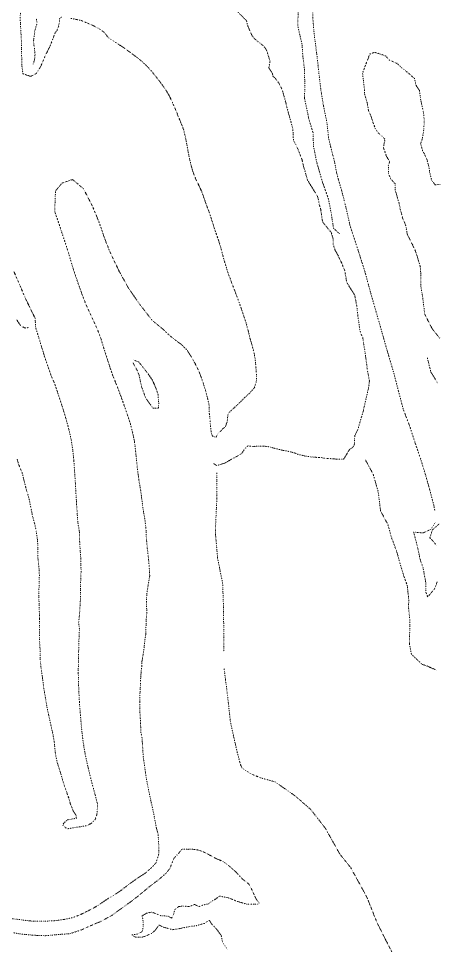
# Model space of a CAD drawing. Extents: x 682410 to 689460, y 7661803 to 7669124.
# Drawn here: x 685429 to 685612.5, y 7664263.4 to 7664671.1 of the extents above; entities that cross this region are included whole.
import ezdxf

# ---------------------------------------------------------------- set-up
doc = ezdxf.new("R2010")
doc.units = 0
doc.header["$MEASUREMENT"] = 0
doc.linetypes.add('DOT', pattern=[0.25, 0, -0.25])
doc.layers.add('02 TOE_Line', color=1, linetype='DOT', lineweight=20)

msp = doc.modelspace()

# ---------------------------------------------------------------- linework, layer by layer
at = {"layer": '02 TOE_Line'}
for points in [[(685430.09, 7664680.06, 4181.6), (685429.68, 7664670.85, 4182.74), (685430.28, 7664660.21, 4183.56), (685430.37, 7664650.83, 4184.62), (685430.88, 7664646.8, 4185.23), (685434.26, 7664645.6, 4185.2), (685436.74, 7664646.87, 4185.39), (685438.7, 7664649.91, 4185.58), (685440.52, 7664654.27, 4185.48), (685442.88, 7664659.09, 4185.87), (685445.08, 7664664.82, 4185.94), (685445.88, 7664665.81, 4186.12), (685446.61, 7664667.73, 4186.12), (685446.9, 7664669.41, 4186.12), (685447.01, 7664670.94, 4186.12), (685447.96, 7664671.82, 4186.12)], [(685524.27, 7664675.16, 4156.41), (685529.34, 7664670.06, 4157.06), (685529.78, 7664667.97, 4157.21), (685531.56, 7664663.98, 4156.85), (685531.75, 7664663.55, 4156.81), (685531.76, 7664663.38, 4156.8), (685532.15, 7664662.99, 4156.75), (685532.18, 7664662.95, 4156.74), (685532.35, 7664662.74, 4156.71), (685532.6, 7664662.41, 4156.67), (685533.16, 7664661.92, 4156.59), (685534.27, 7664660.94, 4156.44), (685536.72, 7664659.12, 4155.93), (685538.12, 7664657.15, 4155.49), (685539.64, 7664652.38, 4155.7), (685539.13, 7664649.35, 4156.83), (685540.43, 7664647.37, 4156.46), (685540.58, 7664647.11, 4156.43), (685540.71, 7664646.85, 4156.4), (685540.73, 7664646.58, 4156.38), (685540.94, 7664645.68, 4156.31), (685541.39, 7664645.31, 4156.25), (685541.73, 7664645.01, 4156.21), (685542.03, 7664644.69, 4156.17), (685542.3, 7664644.28, 4156.12), (685543.55, 7664642.57, 4155.92), (685544.63, 7664640.58, 4155.93), (685545.34, 7664638.58, 4155.93), (685546.53, 7664634.28, 4156.18), (685546.71, 7664633.62, 4156.21), (685546.83, 7664633.01, 4156.25), (685546.92, 7664632.56, 4156.27), (685548.27, 7664627.62, 4156.3), (685549.74, 7664622.47, 4156.27), (685549.77, 7664619.47, 4156.23), (685549.76, 7664619.42, 4156.23), (685549.77, 7664619.01, 4156.21), (685549.93, 7664618.34, 4156.17), (685549.99, 7664617.67, 4156.13), (685550.19, 7664617.04, 4156.1), (685550.37, 7664616.58, 4156.08), (685550.72, 7664616.17, 4156.07), (685550.96, 7664615.6, 4156.05), (685551.9, 7664613.7, 4155.97), (685552.08, 7664613.25, 4155.95), (685553.73, 7664608.93, 4155.75), (685553.86, 7664608.46, 4155.72), (685554.12, 7664607.34, 4155.71), (685554.22, 7664606.82, 4155.72), (685554.29, 7664606.42, 4155.72), (685554.46, 7664605.62, 4155.74), (685554.66, 7664605.08, 4155.75), (685555.13, 7664603.73, 4155.78), (685555.7, 7664601.48, 4155.83), (685555.85, 7664600.88, 4155.84), (685555.98, 7664600.44, 4155.85), (685556.03, 7664600.31, 4155.85), (685556.29, 7664599.72, 4155.83), (685556.64, 7664599.21, 4155.83), (685556.68, 7664599.17, 4155.82), (685556.79, 7664598.95, 4155.81), (685560.49, 7664592.95, 4155.23), (685560.57, 7664592.78, 4155.23), (685561.03, 7664590.94, 4155.29), (685561.22, 7664589.77, 4155.41), (685561.27, 7664589.44, 4155.44), (685561.3, 7664589.33, 4155.45), (685561.93, 7664587.17, 4155.53), (685562, 7664586.93, 4155.54), (685562.07, 7664586.43, 4155.58), (685562.6, 7664582.53, 4155.86), (685562.71, 7664582.02, 4155.87), (685562.72, 7664581.97, 4155.87), (685562.83, 7664581.56, 4155.86), (685562.9, 7664581.42, 4155.86), (685566.43, 7664577.13, 4155.1), (685566.61, 7664576.85, 4155.06), (685566.64, 7664576.8, 4155.06), (685566.76, 7664576.38, 4155.08), (685566.88, 7664576.13, 4155.09), (685566.98, 7664575.79, 4155.11), (685567.02, 7664575.26, 4155.15), (685567.3, 7664574.77, 4155.16), (685567.36, 7664574.39, 4155.18), (685567.36, 7664574.23, 4155.21), (685567.44, 7664571.78, 4155.66), (685568.16, 7664569.57, 4155.63), (685568.24, 7664569.33, 4155.62), (685568.33, 7664569, 4155.62), (685568.56, 7664568.6, 4155.61), (685568.82, 7664568.32, 4155.6), (685569.04, 7664567.88, 4155.6), (685569.78, 7664566.43, 4155.57), (685571.23, 7664563.41, 4155.58), (685572.16, 7664561.01, 4155.73), (685572.42, 7664560.53, 4155.72), (685572.66, 7664559.42, 4155.7), (685573.21, 7664556.15, 4155.76), (685573.29, 7664555.75, 4155.77), (685573.28, 7664555.65, 4155.77), (685573.29, 7664555.29, 4155.74), (685573.55, 7664554.84, 4155.71), (685573.71, 7664554.39, 4155.67), (685574.11, 7664553.88, 4155.62), (685574.17, 7664553.81, 4155.61), (685576.97, 7664549.29, 4155.67), (685577.06, 7664548.5, 4155.67), (685577.4, 7664546.85, 4155.55), (685577.85, 7664544.37, 4155.42), (685578.27, 7664540.46, 4155.43), (685578.68, 7664537.68, 4155.35), (685578.94, 7664535.55, 4155.33), (685578.99, 7664535.16, 4155.33), (685579.01, 7664534.66, 4155.32), (685579.11, 7664534.23, 4155.32), (685579.59, 7664532.56, 4155.34), (685580.43, 7664530.71, 4155.39), (685580.47, 7664530.63, 4155.39), (685580.58, 7664529.91, 4155.37), (685580.74, 7664528.91, 4155.34), (685580.95, 7664527.15, 4155.33), (685581.27, 7664525.79, 4155.22), (685582.19, 7664518.91, 4155.13), (685582.34, 7664517.64, 4155.13), (685582.49, 7664516.3, 4155.14), (685583.39, 7664511.73, 4154.87), (685583.31, 7664511, 4154.81), (685583.16, 7664509.49, 4154.69), (685583.06, 7664508.86, 4154.66), (685582.99, 7664508.58, 4154.66), (685580.95, 7664499.78, 4154.72), (685580.73, 7664498.7, 4154.71), (685580.59, 7664498.22, 4154.7), (685578.28, 7664490.28, 4154.6), (685577.35, 7664488.46, 4154.57), (685576.96, 7664487.7, 4154.55), (685576.95, 7664487.53, 4154.55), (685576.85, 7664485.77, 4154.52), (685576.83, 7664484.94, 4154.48), (685576.7, 7664483.3, 4154.48), (685576.44, 7664482.94, 4154.65), (685575.94, 7664482.45, 4154.93), (685575.29, 7664481.94, 4155.25), (685574.66, 7664481.63, 4155.53), (685574.4, 7664481.18, 4155.72), (685573.74, 7664480.05, 4156.2), (685572.2, 7664477.47, 4157.31), (685571.91, 7664477.36, 4157.44), (685571.77, 7664477.31, 4157.5), (685569.42, 7664477.27, 4158.87), (685567.58, 7664477.39, 4160), (685566.9, 7664477.44, 4160.42), (685566.57, 7664477.48, 4160.63), (685565.44, 7664477.52, 4161.31), (685564.09, 7664477.62, 4162.15), (685563.53, 7664477.68, 4162.5), (685562.26, 7664477.96, 4163.37), (685561.28, 7664478.07, 4163.98), (685559.6, 7664478.08, 4164.98), (685559.56, 7664478.08, 4165), (685557.43, 7664478.3, 4166.35), (685555.64, 7664478.54, 4167.5), (685555.57, 7664478.54, 4167.54), (685555.54, 7664478.54, 4167.56), (685555.45, 7664478.55, 4167.61), (685552, 7664479.39, 4170), (685551.7, 7664479.48, 4170.22), (685551.48, 7664479.59, 4170.4), (685550.2, 7664480.09, 4171.36), (685549.65, 7664480.23, 4171.74), (685548.58, 7664480.53, 4172.5), (685547.22, 7664480.84, 4173.43), (685546.23, 7664481.03, 4174.1), (685545.45, 7664481.14, 4174.6), (685544.86, 7664481.27, 4175), (685543.94, 7664481.48, 4175.63), (685541.26, 7664482.17, 4177.5), (685540.94, 7664482.26, 4177.72), (685540.85, 7664482.29, 4177.79), (685539.8, 7664482.6, 4178.54), (685538.57, 7664482.82, 4179.36), (685538.16, 7664482.88, 4179.62), (685537.56, 7664482.94, 4180), (685536.72, 7664482.99, 4180.52), (685536.43, 7664483, 4180.7), (685535.25, 7664483.03, 4181.41), (685534.32, 7664483.03, 4181.97), (685533.43, 7664483.02, 4182.5), (685532.46, 7664482.77, 4182.98), (685532.25, 7664482.8, 4183.12), (685531.07, 7664482.97, 4183.9), (685529.97, 7664483.18, 4184.61), (685528.61, 7664481.88, 4184.77), (685528.61, 7664481.88, 4184.77), (685527.43, 7664480.19, 4184.92), (685527.13, 7664479.77, 4184.96), (685525.3, 7664478.64, 4185.17), (685524.65, 7664478.24, 4185.24), (685523.95, 7664477.82, 4185.32), (685523.63, 7664477.79, 4185.36), (685522.83, 7664477.32, 4185.17), (685520.03, 7664475.71, 4184.52), (685518.62, 7664475.15, 4184.22), (685516.11, 7664474.48, 4183.91), (685515.58, 7664474.83, 4184.2), (685514.97, 7664475.23, 4184.53), (685514.77, 7664475.43, 4184.69)], [(685552, 7664674.4, 4154.73), (685551.89, 7664667.76, 4154.33), (685553.72, 7664659.68, 4154.92), (685554.1, 7664654.33, 4154.65), (685554.75, 7664649.28, 4154.2), (685554.93, 7664642.8, 4154.09), (685554.86, 7664635.88, 4154.23), (685556.73, 7664626.88, 4153.61), (685558.57, 7664620.88, 4154.63), (685558.76, 7664615.06, 4153.84), (685560.21, 7664607.79, 4154.12), (685562.78, 7664598.99, 4154.11), (685565.4, 7664591.58, 4154.19), (685566.58, 7664585.23, 4154.78), (685567.59, 7664578.84, 4154.77), (685570.22, 7664576.39, 4154.66)], [(685612.22, 7664454.5, 4152.64), (685611.68, 7664457.23, 4152.92), (685609.89, 7664463.93, 4152.83), (685608.18, 7664470.04, 4152.84), (685606.17, 7664476.61, 4152.7), (685603.57, 7664484.27, 4152.67), (685601.09, 7664491.85, 4152.75), (685598.27, 7664499.26, 4153.09), (685596.62, 7664505.51, 4152.69), (685593.91, 7664515.89, 4152.64), (685590.96, 7664525.84, 4152.75), (685588.9, 7664533.14, 4152.79), (685586.61, 7664541.08, 4152.79), (685583.89, 7664550.55, 4152.95), (685581.56, 7664559.16, 4152.75), (685578.39, 7664569.22, 4152.86), (685574.94, 7664579.71, 4152.98), (685573.88, 7664584.33, 4152.96), (685572.52, 7664590.23, 4153.11), (685571.33, 7664594.79, 4153.17), (685569.69, 7664600.44, 4153.27), (685568.93, 7664603.36, 4153.27), (685568.1, 7664607.84, 4153.25), (685567.15, 7664611.47, 4153.31), (685566.28, 7664614.84, 4153.34), (685565.46, 7664618.38, 4153.39), (685564.67, 7664625.39, 4153.47), (685563.14, 7664632.83, 4153.65), (685561.95, 7664640.12, 4153.78), (685561.07, 7664647.8, 4153.83), (685560.16, 7664655.97, 4153.96), (685559.19, 7664663.13, 4154.09), (685558.48, 7664671, 4154.17), (685558.55, 7664678.1, 4154.16)], [(685451.96, 7664671.08, 4186.12), (685453.35, 7664670.87, 4186.12), (685454.6, 7664670.61, 4186.12), (685456.51, 7664670.17, 4186.12), (685458.33, 7664669.41, 4186.12), (685460.74, 7664668.41, 4186.12), (685462.11, 7664667.78, 4186.12), (685463.93, 7664666.88, 4186.12), (685465.56, 7664665.86, 4186.12), (685466.82, 7664664.82, 4186.12), (685468.07, 7664663.16, 4186.11), (685468.66, 7664662.51, 4186.11), (685470.41, 7664661.41, 4186.1), (685473, 7664659.71, 4186.11), (685475.71, 7664657.93, 4186.17), (685478.19, 7664656.1, 4186.2), (685480.9, 7664654.09, 4186.16), (685483.5, 7664651.96, 4186.17), (685485.74, 7664649.89, 4186.22), (685487.9, 7664647.4, 4186.15), (685489.96, 7664644.86, 4186.19), (685492.01, 7664642.17, 4186.18), (685493.76, 7664639.71, 4186.16), (685495.46, 7664636.81, 4186.16), (685496.76, 7664634.05, 4186.1), (685498.07, 7664631.03, 4186.04), (685499.31, 7664627.9, 4186.08), (685500.56, 7664624.95, 4186.15), (685501.65, 7664622.08, 4186.24), (685502.36, 7664618.99, 4186.27), (685503.01, 7664615.87, 4186.34), (685503.54, 7664612.76, 4186.34), (685504.18, 7664609.59, 4186.3), (685504.9, 7664606.49, 4186.29), (685505.76, 7664603.58, 4186.31), (685506.84, 7664600.72, 4186.32), (685508.2, 7664597.89, 4186.32), (685509.59, 7664594.98, 4186.36), (685510.66, 7664591.8, 4186.36), (685511.78, 7664588.72, 4186.28), (685512.91, 7664585.71, 4186.25), (685513.94, 7664582.58, 4186.22), (685514.87, 7664579.67, 4186.19), (685515.86, 7664576.67, 4186.17), (685516.96, 7664573.58, 4186.19), (685517.96, 7664570.32, 4186.19), (685518.83, 7664567.01, 4186.21), (685519.65, 7664564.06, 4186.22), (685520.56, 7664561.17, 4186.23), (685521.55, 7664558.17, 4186.26), (685522.6, 7664555.29, 4186.21), (685523.7, 7664552.38, 4186.18), (685524.93, 7664549.28, 4186.11), (685526.06, 7664546.11, 4186.12), (685527.12, 7664543.11, 4186.17), (685528.17, 7664540.05, 4186.12), (685529.17, 7664536.98, 4186.07), (685530.06, 7664533.69, 4186.07), (685530.81, 7664530.5, 4186.1), (685531.72, 7664527.37, 4186.13), (685532.53, 7664524.39, 4186.09), (685533.1, 7664521.31, 4186.05), (685533.42, 7664518.09, 4186.04), (685533.62, 7664515.01, 4186.06), (685533.7, 7664511.77, 4185.93), (685532.79, 7664508.75, 4185.9), (685530.72, 7664506.37, 4186.01), (685528.5, 7664504.35, 4186.09), (685526.29, 7664502.14, 4186.18), (685524.07, 7664500.07, 4186.18), (685521.72, 7664497.87, 4186.2), (685521.09, 7664496.81, 4186.24), (685520.87, 7664494.38, 4186.23), (685520.68, 7664493.39, 4186.22), (685519.94, 7664491.52, 4186.21), (685518.69, 7664490.51, 4186.21), (685517.98, 7664489.64, 4186.2), (685516.7, 7664488.63, 4186.2), (685515.87, 7664486.97, 4186.19), (685514.65, 7664487.16, 4186.18), (685513.98, 7664488.09, 4186.18), (685513.62, 7664490.11, 4186.17), (685513.38, 7664492.28, 4186.16), (685513.25, 7664494.69, 4186.15), (685512.92, 7664497.38, 4186.14), (685512.88, 7664500.96, 4186.12), (685512.15, 7664504, 4186.12), (685511.28, 7664507.36, 4186.13), (685510.3, 7664510.56, 4186.12), (685509.24, 7664513.65, 4186.11), (685508.03, 7664516.56, 4186.14), (685506.63, 7664519.39, 4186.11), (685504.96, 7664522.29, 4186.11), (685503.18, 7664525.17, 4186.12), (685500.64, 7664527.72, 4186.12), (685498.31, 7664529.39, 4186.15), (685496.35, 7664530.88, 4186.76), (685492.54, 7664534.4, 4186.63), (685487.68, 7664538.42, 4186.65), (685482.18, 7664545.55, 4186.54), (685477.44, 7664552.34, 4186.41), (685473.2, 7664559.99, 4186.43), (685469.14, 7664568.55, 4186.36), (685466.75, 7664574.57, 4186.16), (685464.32, 7664581.72, 4185.98), (685461.41, 7664588.7, 4186.25), (685457.54, 7664596.19, 4186.61), (685452.71, 7664600.28, 4187.12), (685448.1, 7664598.68, 4187.9), (685445.21, 7664595.22, 4188.62), (685444.88, 7664586.26, 4189.5), (685447.72, 7664577.93, 4190.06), (685450.69, 7664568.82, 4190.93), (685453.3, 7664560.13, 4191.45), (685456, 7664552.29, 4192.13), (685458.17, 7664546.44, 4192.75), (685464.05, 7664533.41, 4194.05), (685465.27, 7664530.04, 4194.31), (685466.55, 7664525.87, 4194.59), (685467.95, 7664521.53, 4194.9), (685468.98, 7664518.3, 4195.19), (685470.48, 7664513.95, 4195.53), (685472.21, 7664509.73, 4195.8), (685473.83, 7664505.43, 4196.1), (685475.37, 7664501.17, 4196.36), (685476.83, 7664496.95, 4196.68), (685478.18, 7664492.82, 4196.95), (685479.18, 7664488.82, 4197.27), (685480.01, 7664484.89, 4197.6), (685480.51, 7664480.47, 4197.96), (685480.95, 7664476.15, 4198.29), (685481.44, 7664471.73, 4198.54), (685481.98, 7664467.7, 4198.79), (685482.7, 7664463.65, 4199.06), (685483.21, 7664459.65, 4199.36), (685483.77, 7664455.24, 4199.66), (685484.53, 7664451, 4199.97), (685485.03, 7664446.73, 4200.37), (685485.22, 7664442.62, 4200.74), (685485.59, 7664438.5, 4201.05), (685486.06, 7664434.47, 4201.34), (685486.45, 7664430.39, 4201.62), (685486.69, 7664425.94, 4201.94), (685486, 7664421.79, 4202.25), (685485.38, 7664417.61, 4202.48), (685485.24, 7664413.83, 4202.19), (685485.42, 7664409.83, 4202.54), (685485.13, 7664406.18, 4202.86), (685485.04, 7664403.22, 4203.12), (685484.94, 7664400.17, 4203.21), (685484.48, 7664397.2, 4203.36), (685484.14, 7664393.39, 4203.7), (685483.71, 7664390.72, 4203.77), (685483.28, 7664388.42, 4204.07), (685483.21, 7664386.4, 4203.96), (685482.75, 7664381.82, 4204.17), (685482.64, 7664379.1, 4204.32), (685482.55, 7664376.63, 4204.39), (685482.34, 7664373.31, 4204.69), (685482.33, 7664370.23, 4204.94), (685482.32, 7664366.72, 4205.09), (685482.54, 7664363.53, 4205.35), (685482.66, 7664361.18, 4205.41), (685482.8, 7664357.01, 4205.77), (685483.25, 7664355.36, 4205.54), (685483.87, 7664346.3, 4206.09), (685484.7, 7664340.15, 4206.41), (685485.8, 7664333.53, 4206.86), (685487.03, 7664327.78, 4207.14), (685488.52, 7664320.93, 4207.34), (685489.69, 7664314.84, 4207.44), (685490.39, 7664312.42, 4207.58), (685490.66, 7664307.54, 4207.64), (685490.63, 7664303.38, 4207.7), (685489.48, 7664299.81, 4207.66), (685487.33, 7664297.46, 4207.64), (685484.92, 7664295.33, 4207.77), (685481.37, 7664293.04, 4207.76), (685477.66, 7664290.38, 4207.75), (685474.36, 7664287.84, 4207.71), (685471.68, 7664286.03, 4207.67), (685467.21, 7664283.25, 4207.72), (685463.43, 7664280.67, 4207.77), (685459.63, 7664278.63, 4207.72), (685456.33, 7664277.03, 4207.73), (685452.92, 7664275.69, 4207.77), (685448.91, 7664274.82, 4207.72), (685444.81, 7664274.29, 4207.73), (685439.56, 7664274.02, 4207.66), (685434.06, 7664274.17, 4207.71), (685429.88, 7664274.71, 4207.71), (685425.32, 7664275.26, 4207.71)], [(685435.44, 7664651.03, 4187.07), (685436.02, 7664653.12, 4186.9), (685436.22, 7664655.15, 4186.88), (685435.86, 7664658.58, 4186.41), (685435.52, 7664660.92, 4185.95), (685436.14, 7664665.79, 4185.4), (685437.14, 7664669.13, 4184.43), (685437, 7664669.66, 4184.34), (685436.88, 7664670.14, 4184.26), (685436.86, 7664670.32, 4184.25), (685436.87, 7664671.24, 4184.15)], [(685614.49, 7664598.14, 4158.51), (685612.26, 7664597.95, 4158.6), (685610.72, 7664600.07, 4158.71), (685609.9, 7664603.56, 4158.31), (685609.69, 7664605.32, 4158.52), (685608.77, 7664608.78, 4158.46), (685607.56, 7664611.61, 4158.58), (685606.82, 7664612.87, 4158.61), (685605.94, 7664616.08, 4158.5), (685606.65, 7664618.1, 4158.49), (685607.22, 7664621.32, 4158.38), (685607.43, 7664624.28, 4158.41), (685607.45, 7664627.21, 4158.21), (685607.08, 7664630.2, 4158.06), (685605.98, 7664635.17, 4157.69), (685605.37, 7664639.42, 4157.13), (685603.84, 7664641.79, 4156.78), (685603.22, 7664644.72, 4156.46), (685600.75, 7664646.86, 4156.26), (685598.85, 7664648.46, 4155.95), (685597.52, 7664649.42, 4155.72), (685595.59, 7664651.32, 4155.4), (685592.16, 7664652.77, 4155.17), (685590.58, 7664654.58, 4154.84), (685587.86, 7664655.53, 4154.61), (685585.68, 7664656.18, 4154.37), (685583.59, 7664655.45, 4154.26), (685582.03, 7664651.54, 4154.2), (685580.79, 7664648.23, 4153.94), (685580.38, 7664646.91, 4153.75), (685580.73, 7664643.95, 4153.64), (685581.17, 7664640.07, 4153.53), (685581.28, 7664637.79, 4153.24), (685582.33, 7664634.28, 4153.25), (685583, 7664630.57, 4153.11), (685584.03, 7664628.29, 4153.11), (685584.92, 7664625.48, 4153), (685585.95, 7664622.75, 4153.12), (685587.28, 7664620.72, 4153.14), (685589.15, 7664619.2, 4153.27), (685590.24, 7664617.91, 4152.77), (685589.52, 7664614.39, 4152.77), (685590.88, 7664610.51, 4153.03), (685592.3, 7664608.06, 4152.97), (685591.71, 7664606.39, 4152.72), (685591.77, 7664602.82, 4152.76), (685592.72, 7664600.58, 4152.72), (685594.74, 7664598.31, 4152.73), (685594.65, 7664596.03, 4152.85), (685596.07, 7664590.97, 4152.71), (685596.54, 7664589.52, 4152.62), (685596.87, 7664587.55, 4152.52), (685597.98, 7664583.42, 4152.47), (685599.38, 7664579.97, 4152.49), (685600.04, 7664576.17, 4152.39), (685602.66, 7664570.93, 4152.39), (685603.74, 7664568.64, 4152.35), (685605.79, 7664561.83, 4152.51), (685605.98, 7664558.92, 4152.33), (685606.07, 7664553.11, 4152.33), (685606.72, 7664549.25, 4152.27), (685607.74, 7664541.04, 4152.3), (685610.98, 7664534.67, 4152.35), (685614.33, 7664530.48, 4152.54)], [(685428.36, 7664477.27, 4208.52), (685429.01, 7664474.97, 4208.49), (685430.62, 7664471.06, 4208.53), (685431.41, 7664467.79, 4208.69), (685432.12, 7664464.94, 4208.66), (685432.39, 7664463.82, 4208.67), (685432.93, 7664462.21, 4208.53), (685433.71, 7664459.35, 4208.73), (685434.45, 7664455.63, 4208.58), (685435.2, 7664451.94, 4208.51), (685435.9, 7664449.48, 4208.51), (685436.72, 7664445.93, 4208.56), (685437.22, 7664442.42, 4208.35), (685437.5, 7664438.56, 4208.39), (685437.48, 7664433.83, 4208.36), (685437.92, 7664429.87, 4208.38), (685438.13, 7664426.07, 4208.56), (685437.97, 7664420.95, 4208.56), (685437.89, 7664417.08, 4208.5), (685438.21, 7664407.08, 4208.3), (685438.19, 7664407.07, 4208.31), (685438.22, 7664401.07, 4208.39), (685438.21, 7664397.17, 4208.37), (685438.45, 7664393.33, 4208.32), (685438.56, 7664388.46, 4208.25), (685438.94, 7664384.69, 4208.11), (685439.52, 7664380.94, 4208.17), (685440.02, 7664376.89, 4208.18), (685440.85, 7664372, 4208.16), (685441.46, 7664368.36, 4208.04), (685442.22, 7664364.69, 4208.04), (685443.25, 7664359.94, 4208.02), (685444.14, 7664356.16, 4208.2), (685444.71, 7664352.61, 4208.15), (685445.2, 7664347.64, 4208.19), (685446, 7664343.88, 4208.2), (685447.81, 7664338.19, 4208.21), (685448.87, 7664334.4, 4208.27), (685450.16, 7664330.71, 4208.33), (685451.04, 7664328.27, 4208.26), (685451.73, 7664325.83, 4208.24), (685453.1, 7664322.41, 4208.13), (685454.25, 7664320.67, 4208.28), (685454.43, 7664319.2, 4208.31), (685453.73, 7664319.22, 4208.24), (685451.62, 7664318.86, 4208.14), (685450.46, 7664318.65, 4208.12), (685448.83, 7664317.16, 4208), (685448.47, 7664316.25, 4207.97), (685450.29, 7664314.66, 4208.18), (685453.77, 7664315.28, 4208.23), (685455.87, 7664315.55, 4208.14), (685459.13, 7664316.13, 4208.13), (685461.11, 7664317.2, 4208.03), (685462.65, 7664318.78, 4207.98), (685463.46, 7664320.98, 4207.85), (685463.67, 7664323.8, 4207.94), (685463.65, 7664325.79, 4207.83), (685462.47, 7664330.44, 4207.6), (685461.21, 7664334.96, 4207.33), (685459.94, 7664340.23, 4207.01), (685458.89, 7664344.65, 4206.7), (685457.94, 7664349.44, 4206.36), (685457.19, 7664354.4, 4205.97), (685456.63, 7664359.52, 4205.61), (685456.2, 7664364.88, 4205.18), (685455.75, 7664370.38, 4204.77), (685455.45, 7664376.05, 4204.42), (685455.25, 7664383.14, 4204.34), (685455.3, 7664387.92, 4204.02), (685455.41, 7664392.75, 4203.71), (685455.54, 7664397.6, 4203.39), (685455.77, 7664402.51, 4203.02), (685455.42, 7664405.2, 4202.83), (685455.88, 7664410.19, 4202.48), (685456.17, 7664415.18, 4202.13), (685456.2, 7664421.47, 4201.69), (685456.48, 7664427.92, 4201.27), (685456.36, 7664433.3, 4200.88), (685455.87, 7664440.54, 4200.38), (685455.78, 7664445.04, 4200.08), (685455.04, 7664449.57, 4199.74), (685454.75, 7664453.91, 4199.43), (685454.44, 7664458.52, 4199.08), (685454.15, 7664463.69, 4198.7), (685453.89, 7664467.91, 4198.4), (685453.61, 7664472.27, 4198.04), (685453.29, 7664476.68, 4197.71), (685452.84, 7664481.21, 4197.3), (685452.11, 7664485.93, 4196.92), (685451.01, 7664490.8, 4196.51), (685449.62, 7664495.78, 4196.13), (685448.05, 7664500.84, 4195.71), (685446.42, 7664505.88, 4195.41), (685444.66, 7664510.98, 4195.08), (685443.24, 7664514.2, 4194.39), (685441.68, 7664518.66, 4194.05), (685440.28, 7664522.81, 4193.76), (685438.9, 7664527.34, 4193.45), (685437.7, 7664531.27, 4193.19), (685436.49, 7664535.15, 4192.87), (685436.26, 7664539.25, 4192.73), (685433.74, 7664544.37, 4192.38), (685431.73, 7664548.58, 4192.02), (685429.36, 7664554.15, 4191.6), (685426.96, 7664559.69, 4191.14)], [(685428.18, 7664538.53, 4194.27), (685429.92, 7664535.96, 4194.35), (685431.72, 7664534.95, 4193.53), (685433.55, 7664535.17, 4193.12)], [(685479.5, 7664520.97, 4195.6), (685481.87, 7664519.98, 4196.1), (685483.69, 7664517.72, 4196.47), (685486.03, 7664514.76, 4196.72), (685487.82, 7664512.1, 4196.77), (685489.38, 7664508.66, 4196.62), (685490.34, 7664505.73, 4196.84), (685490.67, 7664502.04, 4196.93), (685490.57, 7664499.77, 4197.3), (685488.16, 7664499.67, 4196.94), (685487.02, 7664501.25, 4196.79), (685484.96, 7664504.07, 4196.48), (685483.85, 7664507.05, 4196.43), (685483.05, 7664509.41, 4196.43), (685482.56, 7664511.53, 4196.39), (685482.13, 7664513.84, 4196.32), (685481.18, 7664516.31, 4196.1), (685480.07, 7664518.3, 4195.91), (685479.28, 7664519.72, 4195.61)], [(685608.88, 7664521.83, 4152.71), (685610.4, 7664515.68, 4152.39), (685613.59, 7664510.39, 4152.38)], [(685612.97, 7664384.42, 4151.28), (685609.06, 7664386.16, 4153.18), (685606.52, 7664387.06, 4154.1), (685601.87, 7664391.5, 4154.44), (685600.96, 7664396.2, 4154.56), (685601.12, 7664401.79, 4154.41), (685601.15, 7664406.78, 4154.25), (685600.6, 7664412.01, 4154.12), (685600.71, 7664415.31, 4153.83), (685600.02, 7664421.78, 4153.76), (685598.3, 7664426.52, 4154.79), (685595.27, 7664437, 4155.12), (685593.07, 7664442.91, 4155.33), (685591.53, 7664448.5, 4154.85), (685588.28, 7664454.53, 4155.14), (685587.26, 7664462.87, 4154.26), (685585.06, 7664470.6, 4154.07), (685581.68, 7664476.88, 4154.42)], [(685516.26, 7664471.26, 4183.46), (685516.23, 7664459.99, 4183.44), (685515.56, 7664445.35, 4184.15), (685516.57, 7664433.67, 4184.98), (685518.79, 7664422.7, 4184.23), (685519.2, 7664410.91, 4184.11), (685519.33, 7664392.7, 4183.95)], [(685613.23, 7664423.34, 4151.78), (685612.05, 7664420.22, 4151.8), (685609.03, 7664416.73, 4152.08), (685608.28, 7664418.67, 4152.16), (685608.25, 7664422.61, 4151.98), (685607.67, 7664425.85, 4151.95), (685606.98, 7664429.52, 4151.93), (685605.64, 7664433.48, 4152.06), (685604.86, 7664437.28, 4152.06), (685604.1, 7664440.48, 4152.06), (685602.85, 7664445.18, 4152.23), (685604.89, 7664444.99, 4151.94), (685607.03, 7664444.88, 4151.95), (685610.3, 7664446.31, 4152.77), (685612.63, 7664449.78, 4152.2)], [(685614.15, 7664448.9, 4152.21), (685611.07, 7664446.13, 4152.19), (685609.99, 7664442.62, 4151.98), (685611.02, 7664441.61, 4152.16), (685612.86, 7664439.46, 4152.08)], [(685519.4, 7664385.4, 4184.45), (685520.15, 7664379.53, 4184.38), (685520.9, 7664373.66, 4184.28), (685521.58, 7664367.58, 4184.18), (685522.25, 7664361.49, 4183.93), (685523.74, 7664354.84, 4183.95), (685525.24, 7664348.19, 4183.76), (685526.69, 7664342.8, 4183.74), (685527.36, 7664341.4, 4183.72), (685531.28, 7664338.86, 4184.31), (685535.37, 7664337.18, 4184.02), (685541.87, 7664335.34, 4183.71), (685546.15, 7664332.36, 4183.77), (685550.43, 7664329.38, 4183.81), (685557.45, 7664323.33, 4183.75), (685560.72, 7664319.14, 4183.75), (685563.98, 7664314.94, 4183.67), (685567.17, 7664309.27, 4183.59), (685570.35, 7664303.59, 4183.65), (685575.24, 7664297.48, 4183.45), (685578.76, 7664291.05, 4183.31), (685582.28, 7664284.63, 4183.3), (685584.45, 7664279.16, 4183.27), (685586.63, 7664273.69, 4183.31), (685590.6, 7664265.73, 4183.33), (685593.78, 7664259.58, 4183.27)], [(685520.83, 7664261.74, 4207.71), (685518.75, 7664264.8, 4207.73), (685518.19, 7664267.71, 4207.73), (685516.21, 7664270.46, 4207.88), (685514, 7664272.83, 4207.81), (685512.92, 7664274.48, 4207.9), (685510.8, 7664273.13, 4207.83), (685507.26, 7664272.08, 4207.89), (685504.54, 7664271.76, 4207.94), (685501.12, 7664271.11, 4208.08), (685499.17, 7664270.66, 4208.12), (685496.82, 7664270.33, 4207.98), (685492.49, 7664271.52, 4207.88), (685490.8, 7664272.37, 4207.93), (685489.16, 7664270.11, 4208.02), (685487.41, 7664268.66, 4207.69), (685484.84, 7664267.47, 4207.8), (685483.32, 7664267.04, 4207.63), (685480.52, 7664267.03, 4207.53), (685478.81, 7664268, 4207.33), (685481.54, 7664268.49, 4207.4), (685483.42, 7664269.53, 4207.46), (685483.85, 7664271.63, 4207.47), (685483.72, 7664274.76, 4207.39), (685483.35, 7664276.46, 4207.42), (685485.29, 7664277.57, 4207.41), (685487.38, 7664278.05, 4207.28), (685488.81, 7664277.58, 4207.28), (685490.32, 7664277.04, 4207.29), (685491.84, 7664276.4, 4207.29), (685493.06, 7664276.42, 4207.24), (685494.73, 7664276.26, 4207.24), (685496.35, 7664275.45, 4207.25), (685497.15, 7664277.02, 4207.51), (685497.72, 7664279.19, 4207.68), (685499.49, 7664280.47, 4207.44), (685501.24, 7664280.78, 4207.35), (685503.8, 7664280.48, 4207.33), (685505.32, 7664280.94, 4207.48), (685506.4, 7664281.47, 4207.24), (685508.33, 7664280.47, 4207.29), (685510.31, 7664281.2, 4207.18), (685512.41, 7664281.66, 4207.19), (685514.44, 7664283.13, 4207.1), (685515.97, 7664284.01, 4207.29), (685517.41, 7664285.1, 4207.12), (685521.25, 7664284.39, 4207.21), (685525.24, 7664282.76, 4206.99), (685529.17, 7664281.62, 4207.18), (685530.83, 7664281.59, 4206.74), (685534.02, 7664281.49, 4206.65), (685535, 7664281.81, 4206.75), (685533.22, 7664284.36, 4206.77), (685531.77, 7664287.76, 4207.18), (685530.27, 7664290.45, 4207.33), (685527.52, 7664292.61, 4207.3), (685524.52, 7664295.79, 4207.37), (685521.38, 7664298.61, 4207.5), (685518.79, 7664300.41, 4207.89), (685515.44, 7664301.85, 4207.55), (685512.2, 7664303.64, 4207.48), (685509.82, 7664304.75, 4207.61), (685507.73, 7664305.41, 4207.83), (685505.33, 7664305.76, 4207.83), (685503.54, 7664305.67, 4207.8), (685500.88, 7664305.75, 4207.81), (685499.45, 7664303.98, 4207.76), (685497.5, 7664301.92, 4207.64), (685496.7, 7664300.16, 4207.58), (685495.59, 7664297.28, 4207.51), (685493.79, 7664295.1, 4207.43), (685491.56, 7664293.09, 4207.48), (685487.55, 7664289.99, 4207.54), (685484.64, 7664287.7, 4207.58), (685481.28, 7664284.84, 4207.59), (685478.06, 7664282.42, 4207.62), (685473.77, 7664279.37, 4207.64), (685469.95, 7664276.55, 4207.75), (685465.21, 7664273.98, 4207.67), (685460.88, 7664272.17, 4207.68), (685456.81, 7664270.34, 4207.71), (685451.58, 7664268.58, 4207.75), (685446.84, 7664268.25, 4207.72), (685440.62, 7664267.68, 4207.61), (685435.38, 7664267.91, 4207.62), (685429.73, 7664268.46, 4207.71), (685426.46, 7664269.02, 4207.79)]]:
    msp.add_polyline3d(points, dxfattribs=at)

doc.saveas('drawing.dxf')
